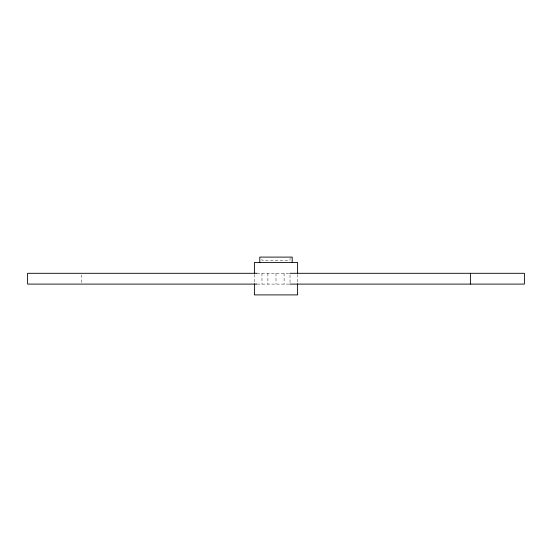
<?xml version="1.0" encoding="UTF-8"?>
<svg xmlns="http://www.w3.org/2000/svg" width="552" height="552" viewBox="0 0 552 552"><rect width="100%" height="100%" fill="white"/><g stroke="black" fill="none" stroke-linecap="round" stroke-linejoin="round"><path stroke-width="0.41" stroke-dasharray="2.76 2.07" d="M257.025 273.302L290.028 273.302M257.28 284.101L290.028 284.101M297.597 274.434L297.597 282.962M290.041 257.908L290.041 260.337L261.958 260.337L261.958 257.908M290.028 274.958L290.028 283.273M284.101 273.302L284.101 284.101M276 273.302L276 284.101M267.899 273.302L267.899 284.101M261.972 273.302L261.972 284.101M254.403 274.434L254.403 282.962M81.599 274.958L81.599 283.273"/><path stroke-width="0.83" d="M256.887 273.302L27.6 273.302L27.6 284.101L256.887 284.101M289.821 273.302L524.4 273.302L524.4 284.101L289.821 284.101M470.401 273.302L470.401 284.101M297.597 273.585L297.597 262.497L254.403 262.497L254.403 273.585M297.597 283.818L297.597 294.899L254.403 294.899L254.403 283.818M292.201 262.497L292.201 257.101L259.799 257.101L259.799 262.497"/></g></svg>
